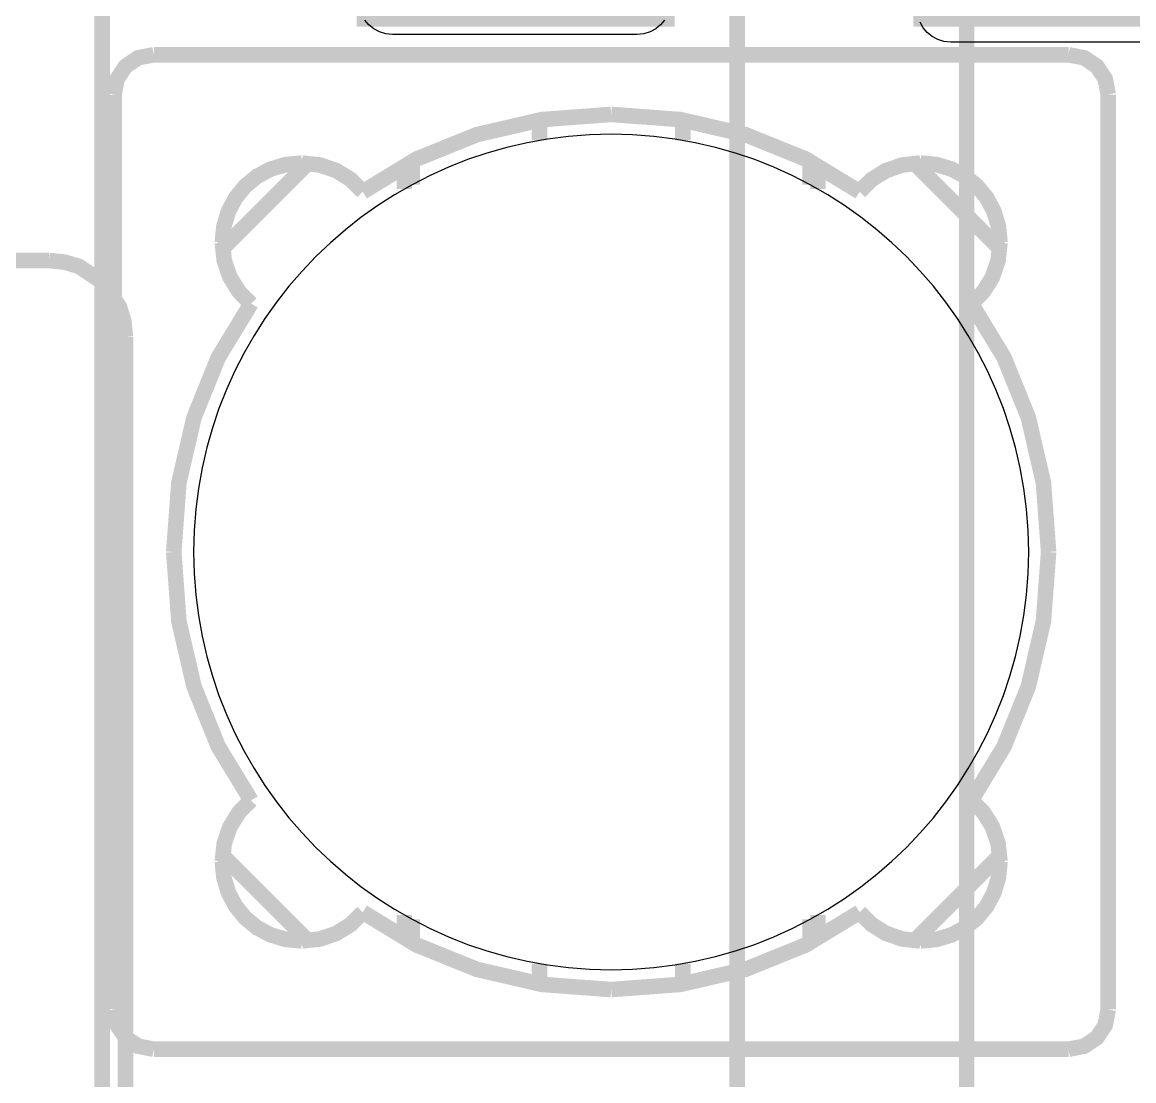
# Model space of a CAD drawing. Header units: inches. Extents: x 15 to 148, y 10 to 111.
# Drawn here: x 141.932 to 143.22, y 101.538 to 102.764 of the extents above; entities that cross this region are included whole.
import ezdxf

# ---------------------------------------------------------------- set-up
doc = ezdxf.new("R2010")
doc.units = ezdxf.units.IN
doc.header["$MEASUREMENT"] = 0
doc.layers.add('BLK_12AWG', color=7, linetype='Continuous')

# ---------------------------------------------------------------- blocks, each defined once
blk = doc.blocks.new('CIELEC-CFLH-V0016')
at = {"const_width": 0.008}
for points in [[(118.58029, 103.7368), (118.58029, 100.98089)], [(118.58029, 103.7368), (118.58029, 100.98089)], [(118.58029, 103.7368), (118.58029, 100.98089)], [(119.02533, 103.46791), (119.02533, 102.03484)], [(119.02533, 103.46791), (119.02533, 102.03484)], [(119.02533, 103.46791), (119.02533, 102.03484)], [(118.6984, 103.412), (118.6984, 101.3057)], [(118.6984, 103.412), (118.6984, 101.3057)], [(118.6984, 103.412), (118.6984, 101.3057)], [(118.6077, 103.2509), (118.44392, 103.2509)], [(118.6077, 103.2509), (118.44392, 103.2509)], [(118.6077, 103.2509), (118.44392, 103.2509)], [(118.89431, 103.2509), (118.73053, 103.2509)], [(118.89431, 103.2509), (118.73053, 103.2509)], [(118.89431, 103.2509), (118.73053, 103.2509)], [(118.52785, 103.23248), (118.5198, 103.2309), (118.5133, 103.22656), (118.50896, 103.22006), (118.50738, 103.21201)], [(118.52785, 103.23248), (118.5198, 103.2309), (118.5133, 103.22656), (118.50896, 103.22006), (118.50738, 103.21201)], [(118.52785, 103.23248), (118.5198, 103.2309), (118.5133, 103.22656), (118.50896, 103.22006), (118.50738, 103.21201)], [(118.99872, 103.23248), (118.52785, 103.23248)], [(118.99872, 103.23248), (118.52785, 103.23248)], [(118.99872, 103.23248), (118.52785, 103.23248)], [(118.99872, 103.23248), (119.00678, 103.2309), (119.01327, 103.22656), (119.01761, 103.22006), (119.01919, 103.21201)], [(118.99872, 103.23248), (119.00678, 103.2309), (119.01327, 103.22656), (119.01761, 103.22006), (119.01919, 103.21201)], [(118.99872, 103.23248), (119.00678, 103.2309), (119.01327, 103.22656), (119.01761, 103.22006), (119.01919, 103.21201)], [(118.50738, 103.21201), (118.50738, 102.74114)], [(118.50738, 103.21201), (118.50738, 102.74114)], [(118.50738, 103.21201), (118.50738, 102.74114)], [(119.01919, 102.74114), (119.01919, 103.21201)], [(119.01919, 102.74114), (119.01919, 103.21201)], [(119.01919, 102.74114), (119.01919, 103.21201)], [(118.76329, 103.20177), (118.72763, 103.1991), (118.69408, 103.19133), (118.66316, 103.17882), (118.63541, 103.16194)], [(118.76329, 103.20177), (118.72763, 103.1991), (118.69408, 103.19133), (118.66316, 103.17882), (118.63541, 103.16194)], [(118.76329, 103.20177), (118.72763, 103.1991), (118.69408, 103.19133), (118.66316, 103.17882), (118.63541, 103.16194)], [(118.72644, 103.19873), (118.72644, 103.18835)], [(118.72644, 103.19873), (118.72644, 103.18835)], [(118.72644, 103.19873), (118.72644, 103.18835)], [(118.76329, 103.20177), (118.79894, 103.1991), (118.8325, 103.19133), (118.86342, 103.17882), (118.89116, 103.16194)], [(118.76329, 103.20177), (118.79894, 103.1991), (118.8325, 103.19133), (118.86342, 103.17882), (118.89116, 103.16194)], [(118.76329, 103.20177), (118.79894, 103.1991), (118.8325, 103.19133), (118.86342, 103.17882), (118.89116, 103.16194)], [(118.80014, 103.18835), (118.80014, 103.19873)], [(118.80014, 103.18835), (118.80014, 103.19873)], [(118.80014, 103.18835), (118.80014, 103.19873)], [(118.60405, 103.17676), (118.59568, 103.17594), (118.58793, 103.1736), (118.58097, 103.16987), (118.57494, 103.16492), (118.56999, 103.15889), (118.56626, 103.15192), (118.56392, 103.14418), (118.5631, 103.13581)], [(118.60405, 103.17676), (118.59568, 103.17594), (118.58793, 103.1736), (118.58097, 103.16987), (118.57494, 103.16492), (118.56999, 103.15889), (118.56626, 103.15192), (118.56392, 103.14418), (118.5631, 103.13581)], [(118.60405, 103.17676), (118.59568, 103.17594), (118.58793, 103.1736), (118.58097, 103.16987), (118.57494, 103.16492), (118.56999, 103.15889), (118.56626, 103.15192), (118.56392, 103.14418), (118.5631, 103.13581)], [(118.60713, 103.17664), (118.56322, 103.13273)], [(118.60713, 103.17664), (118.56322, 103.13273)], [(118.60713, 103.17664), (118.56322, 103.13273)], [(118.60405, 103.17676), (118.61335, 103.17574), (118.62184, 103.17282), (118.62929, 103.16819), (118.63551, 103.16202)], [(118.60405, 103.17676), (118.61335, 103.17574), (118.62184, 103.17282), (118.62929, 103.16819), (118.63551, 103.16202)], [(118.60405, 103.17676), (118.61335, 103.17574), (118.62184, 103.17282), (118.62929, 103.16819), (118.63551, 103.16202)], [(118.65683, 103.17502), (118.65683, 103.16332)], [(118.65683, 103.17502), (118.65683, 103.16332)], [(118.65683, 103.17502), (118.65683, 103.16332)], [(118.66092, 103.17716), (118.66092, 103.1656)], [(118.66092, 103.17716), (118.66092, 103.1656)], [(118.66092, 103.17716), (118.66092, 103.1656)], [(118.86565, 103.1656), (118.86565, 103.17716)], [(118.86565, 103.1656), (118.86565, 103.17716)], [(118.86565, 103.1656), (118.86565, 103.17716)], [(118.86974, 103.16332), (118.86974, 103.17502)], [(118.86974, 103.16332), (118.86974, 103.17502)], [(118.86974, 103.16332), (118.86974, 103.17502)], [(118.92253, 103.17676), (118.91322, 103.17574), (118.90474, 103.17282), (118.89728, 103.16819), (118.89107, 103.16202)], [(118.92253, 103.17676), (118.91322, 103.17574), (118.90474, 103.17282), (118.89728, 103.16819), (118.89107, 103.16202)], [(118.92253, 103.17676), (118.91322, 103.17574), (118.90474, 103.17282), (118.89728, 103.16819), (118.89107, 103.16202)], [(118.91944, 103.17664), (118.96335, 103.13273)], [(118.91944, 103.17664), (118.96335, 103.13273)], [(118.91944, 103.17664), (118.96335, 103.13273)], [(118.92253, 103.17676), (118.9309, 103.17594), (118.93864, 103.1736), (118.9456, 103.16987), (118.95163, 103.16492), (118.95659, 103.15889), (118.96031, 103.15192), (118.96266, 103.14418), (118.96347, 103.13581)], [(118.92253, 103.17676), (118.9309, 103.17594), (118.93864, 103.1736), (118.9456, 103.16987), (118.95163, 103.16492), (118.95659, 103.15889), (118.96031, 103.15192), (118.96266, 103.14418), (118.96347, 103.13581)], [(118.92253, 103.17676), (118.9309, 103.17594), (118.93864, 103.1736), (118.9456, 103.16987), (118.95163, 103.16492), (118.95659, 103.15889), (118.96031, 103.15192), (118.96266, 103.14418), (118.96347, 103.13581)], [(118.57784, 103.10435), (118.57167, 103.11057), (118.56704, 103.11802), (118.56412, 103.12651), (118.5631, 103.13581)], [(118.57784, 103.10435), (118.57167, 103.11057), (118.56704, 103.11802), (118.56412, 103.12651), (118.5631, 103.13581)], [(118.57784, 103.10435), (118.57167, 103.11057), (118.56704, 103.11802), (118.56412, 103.12651), (118.5631, 103.13581)], [(118.94873, 103.10435), (118.9549, 103.11057), (118.95954, 103.11802), (118.96246, 103.12651), (118.96347, 103.13581)], [(118.94873, 103.10435), (118.9549, 103.11057), (118.95954, 103.11802), (118.96246, 103.12651), (118.96347, 103.13581)], [(118.94873, 103.10435), (118.9549, 103.11057), (118.95954, 103.11802), (118.96246, 103.12651), (118.96347, 103.13581)], [(119.01336, 103.08719), (119.01414, 103.09524), (119.0164, 103.10269), (119.02474, 103.11518), (119.03723, 103.12353), (119.04468, 103.12578), (119.05273, 103.12656)], [(119.01336, 103.08719), (119.01414, 103.09524), (119.0164, 103.10269), (119.02474, 103.11518), (119.03723, 103.12353), (119.04468, 103.12578), (119.05273, 103.12656)], [(119.01336, 103.08719), (119.01414, 103.09524), (119.0164, 103.10269), (119.02474, 103.11518), (119.03723, 103.12353), (119.04468, 103.12578), (119.05273, 103.12656)], [(121.80863, 103.08719), (121.80785, 103.09524), (121.8056, 103.10269), (121.79725, 103.11518), (121.78476, 103.12353), (121.77731, 103.12578), (121.76926, 103.12656), (119.05273, 103.12656)], [(121.80863, 103.08719), (121.80785, 103.09524), (121.8056, 103.10269), (121.79725, 103.11518), (121.78476, 103.12353), (121.77731, 103.12578), (121.76926, 103.12656), (119.05273, 103.12656)], [(121.80863, 103.08719), (121.80785, 103.09524), (121.8056, 103.10269), (121.79725, 103.11518), (121.78476, 103.12353), (121.77731, 103.12578), (121.76926, 103.12656), (119.05273, 103.12656)], [(118.57792, 103.10445), (118.56104, 103.0767), (118.54853, 103.04578), (118.54076, 103.01223), (118.53809, 102.97657)], [(118.57792, 103.10445), (118.56104, 103.0767), (118.54853, 103.04578), (118.54076, 103.01223), (118.53809, 102.97657)], [(118.57792, 103.10445), (118.56104, 103.0767), (118.54853, 103.04578), (118.54076, 103.01223), (118.53809, 102.97657)], [(118.94865, 103.10445), (118.96554, 103.0767), (118.97804, 103.04578), (118.98581, 103.01223), (118.98848, 102.97657)], [(118.94865, 103.10445), (118.96554, 103.0767), (118.97804, 103.04578), (118.98581, 103.01223), (118.98848, 102.97657)], [(118.94865, 103.10445), (118.96554, 103.0767), (118.97804, 103.04578), (118.98581, 103.01223), (118.98848, 102.97657)], [(119.01336, 103.08719), (119.01336, 101.6305), (119.01414, 101.62245), (119.0164, 101.61501), (119.02474, 101.60251), (119.03723, 101.59417), (119.04468, 101.59191), (119.05273, 101.59113), (121.76926, 101.59113)], [(119.01336, 103.08719), (119.01336, 101.6305), (119.01414, 101.62245), (119.0164, 101.61501), (119.02474, 101.60251), (119.03723, 101.59417), (119.04468, 101.59191), (119.05273, 101.59113), (121.76926, 101.59113)], [(119.01336, 103.08719), (119.01336, 101.6305), (119.01414, 101.62245), (119.0164, 101.61501), (119.02474, 101.60251), (119.03723, 101.59417), (119.04468, 101.59191), (119.05273, 101.59113), (121.76926, 101.59113)], [(118.57792, 102.8487), (118.56104, 102.87644), (118.54853, 102.90736), (118.54076, 102.94092), (118.53809, 102.97657)], [(118.57792, 102.8487), (118.56104, 102.87644), (118.54853, 102.90736), (118.54076, 102.94092), (118.53809, 102.97657)], [(118.57792, 102.8487), (118.56104, 102.87644), (118.54853, 102.90736), (118.54076, 102.94092), (118.53809, 102.97657)], [(118.94865, 102.8487), (118.96554, 102.87644), (118.97804, 102.90736), (118.98581, 102.94092), (118.98848, 102.97657)], [(118.94865, 102.8487), (118.96554, 102.87644), (118.97804, 102.90736), (118.98581, 102.94092), (118.98848, 102.97657)], [(118.94865, 102.8487), (118.96554, 102.87644), (118.97804, 102.90736), (118.98581, 102.94092), (118.98848, 102.97657)], [(118.57784, 102.84879), (118.57167, 102.84258), (118.56704, 102.83512), (118.56412, 102.82663), (118.5631, 102.81733)], [(118.57784, 102.84879), (118.57167, 102.84258), (118.56704, 102.83512), (118.56412, 102.82663), (118.5631, 102.81733)], [(118.57784, 102.84879), (118.57167, 102.84258), (118.56704, 102.83512), (118.56412, 102.82663), (118.5631, 102.81733)], [(118.94873, 102.84879), (118.9549, 102.84258), (118.95954, 102.83512), (118.96246, 102.82663), (118.96347, 102.81733)], [(118.94873, 102.84879), (118.9549, 102.84258), (118.95954, 102.83512), (118.96246, 102.82663), (118.96347, 102.81733)], [(118.94873, 102.84879), (118.9549, 102.84258), (118.95954, 102.83512), (118.96246, 102.82663), (118.96347, 102.81733)], [(118.60713, 102.77651), (118.56322, 102.82042)], [(118.60713, 102.77651), (118.56322, 102.82042)], [(118.60713, 102.77651), (118.56322, 102.82042)], [(118.96335, 102.82042), (118.91944, 102.77651)], [(118.96335, 102.82042), (118.91944, 102.77651)], [(118.96335, 102.82042), (118.91944, 102.77651)], [(118.60405, 102.77639), (118.59568, 102.7772), (118.58793, 102.77955), (118.58097, 102.78327), (118.57494, 102.78822), (118.56999, 102.79426), (118.56626, 102.80122), (118.56392, 102.80896), (118.5631, 102.81733)], [(118.60405, 102.77639), (118.59568, 102.7772), (118.58793, 102.77955), (118.58097, 102.78327), (118.57494, 102.78822), (118.56999, 102.79426), (118.56626, 102.80122), (118.56392, 102.80896), (118.5631, 102.81733)], [(118.60405, 102.77639), (118.59568, 102.7772), (118.58793, 102.77955), (118.58097, 102.78327), (118.57494, 102.78822), (118.56999, 102.79426), (118.56626, 102.80122), (118.56392, 102.80896), (118.5631, 102.81733)], [(118.92253, 102.77639), (118.9309, 102.7772), (118.93864, 102.77955), (118.9456, 102.78327), (118.95163, 102.78822), (118.95659, 102.79426), (118.96031, 102.80122), (118.96266, 102.80896), (118.96347, 102.81733)], [(118.92253, 102.77639), (118.9309, 102.7772), (118.93864, 102.77955), (118.9456, 102.78327), (118.95163, 102.78822), (118.95659, 102.79426), (118.96031, 102.80122), (118.96266, 102.80896), (118.96347, 102.81733)], [(118.92253, 102.77639), (118.9309, 102.7772), (118.93864, 102.77955), (118.9456, 102.78327), (118.95163, 102.78822), (118.95659, 102.79426), (118.96031, 102.80122), (118.96266, 102.80896), (118.96347, 102.81733)], [(118.60405, 102.77639), (118.61335, 102.7774), (118.62184, 102.78032), (118.62929, 102.78496), (118.63551, 102.79112)], [(118.60405, 102.77639), (118.61335, 102.7774), (118.62184, 102.78032), (118.62929, 102.78496), (118.63551, 102.79112)], [(118.60405, 102.77639), (118.61335, 102.7774), (118.62184, 102.78032), (118.62929, 102.78496), (118.63551, 102.79112)], [(118.76329, 102.75138), (118.72763, 102.75405), (118.69408, 102.76181), (118.66316, 102.77432), (118.63541, 102.7912)], [(118.76329, 102.75138), (118.72763, 102.75405), (118.69408, 102.76181), (118.66316, 102.77432), (118.63541, 102.7912)], [(118.76329, 102.75138), (118.72763, 102.75405), (118.69408, 102.76181), (118.66316, 102.77432), (118.63541, 102.7912)], [(118.76329, 102.75138), (118.79894, 102.75405), (118.8325, 102.76181), (118.86342, 102.77432), (118.89116, 102.7912)], [(118.76329, 102.75138), (118.79894, 102.75405), (118.8325, 102.76181), (118.86342, 102.77432), (118.89116, 102.7912)], [(118.76329, 102.75138), (118.79894, 102.75405), (118.8325, 102.76181), (118.86342, 102.77432), (118.89116, 102.7912)], [(118.92253, 102.77639), (118.91322, 102.7774), (118.90474, 102.78032), (118.89728, 102.78496), (118.89107, 102.79112)], [(118.92253, 102.77639), (118.91322, 102.7774), (118.90474, 102.78032), (118.89728, 102.78496), (118.89107, 102.79112)], [(118.92253, 102.77639), (118.91322, 102.7774), (118.90474, 102.78032), (118.89728, 102.78496), (118.89107, 102.79112)], [(118.65683, 102.78982), (118.65683, 102.77813)], [(118.65683, 102.78982), (118.65683, 102.77813)], [(118.65683, 102.78982), (118.65683, 102.77813)], [(118.66092, 102.77598), (118.66092, 102.78755)], [(118.66092, 102.77598), (118.66092, 102.78755)], [(118.66092, 102.77598), (118.66092, 102.78755)], [(118.86565, 102.77598), (118.86565, 102.78755)], [(118.86565, 102.77598), (118.86565, 102.78755)], [(118.86565, 102.77598), (118.86565, 102.78755)], [(118.86974, 102.77813), (118.86974, 102.78982)], [(118.86974, 102.77813), (118.86974, 102.78982)], [(118.86974, 102.77813), (118.86974, 102.78982)], [(118.72644, 102.76479), (118.72644, 102.75441)], [(118.72644, 102.76479), (118.72644, 102.75441)], [(118.72644, 102.76479), (118.72644, 102.75441)], [(118.80014, 102.75441), (118.80014, 102.76479)], [(118.80014, 102.75441), (118.80014, 102.76479)], [(118.80014, 102.75441), (118.80014, 102.76479)], [(118.52785, 102.72067), (118.5198, 102.72225), (118.5133, 102.72658), (118.50896, 102.73308), (118.50738, 102.74114)], [(118.52785, 102.72067), (118.5198, 102.72225), (118.5133, 102.72658), (118.50896, 102.73308), (118.50738, 102.74114)], [(118.52785, 102.72067), (118.5198, 102.72225), (118.5133, 102.72658), (118.50896, 102.73308), (118.50738, 102.74114)], [(118.99872, 102.72067), (119.00678, 102.72225), (119.01327, 102.72658), (119.01761, 102.73308), (119.01919, 102.74114)], [(118.99872, 102.72067), (119.00678, 102.72225), (119.01327, 102.72658), (119.01761, 102.73308), (119.01919, 102.74114)], [(118.99872, 102.72067), (119.00678, 102.72225), (119.01327, 102.72658), (119.01761, 102.73308), (119.01919, 102.74114)], [(118.52785, 102.72067), (118.99872, 102.72067)], [(118.52785, 102.72067), (118.99872, 102.72067)], [(118.52785, 102.72067), (118.99872, 102.72067)]]:
    blk.add_lwpolyline(points, dxfattribs=at)
for points in [[(118.73575, 103.25033), (118.73781, 103.24782), (118.74031, 103.24577), (118.7432, 103.24422), (118.74642, 103.24325), (118.74989, 103.24291), (118.87589, 103.24291), (118.87937, 103.24325), (118.88258, 103.24422), (118.88547, 103.24577), (118.88798, 103.24782), (118.89004, 103.25033)], [(118.4468, 103.24928), (118.44835, 103.24639), (118.45041, 103.24389), (118.45291, 103.24183), (118.4558, 103.24028), (118.45902, 103.23931), (118.46249, 103.23897), (118.58849, 103.23897), (118.59197, 103.23931), (118.59518, 103.24028), (118.59807, 103.24183), (118.60058, 103.24389), (118.60263, 103.24639), (118.60418, 103.24928)]]:
    blk.add_lwpolyline(points)
blk.add_circle((118.76329, 102.97657), 0.21496)
blk.add_circle((118.76329, 102.97657), 0.21496)
blk.add_circle((118.76329, 102.97657), 0.21496)

msp = doc.modelspace()

# ---------------------------------------------------------------- block references
at = {"layer": 'BLK_12AWG', "xscale": -2.25, "yscale": 2.25, "zscale": 2.25}
msp.add_blockref('CIELEC-CFLH-V0016', (409.832, -129.5468), dxfattribs=at)

doc.saveas('drawing.dxf')
